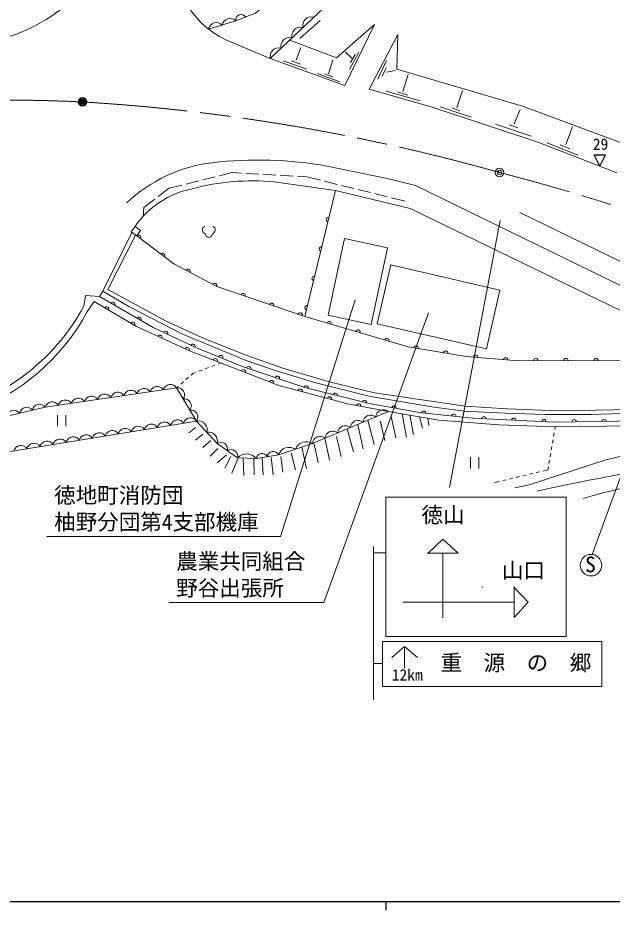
# Model space of a CAD drawing. Units: millimetres, scale not verified. Extents: x 40000 to 680000, y 20000 to 380000.
# Drawn here: x 225264 to 294291, y 204000 to 307592 of the extents above; entities that cross this region are included whole.
import ezdxf
from ezdxf.enums import TextEntityAlignment as Align

# ---------------------------------------------------------------- set-up
doc = ezdxf.new("R2010")
doc.units = ezdxf.units.MM
doc.header["$LTSCALE"] = 1000
doc.header["$PDMODE"] = 32
doc.header["$PDSIZE"] = 500
doc.linetypes.add('CHAIN', pattern=[18.5, 12, -1.5, 3.5, -1.5])
for name, color, linetype, lineweight in [('M-BGD', 7, 'Continuous', 13), ('M-BMK', 2, 'CHAIN', 13), ('M-BMK-SRVR', 3, 'Continuous', 13), ('M-STR-STRC', 7, 'Continuous', 13), ('M-TTL-BAND', 7, 'Continuous', 25)]:
    doc.layers.add(name, color=color, linetype=linetype, lineweight=lineweight)
doc.styles.add('ＭＳ ゴシック', font='')
doc.styles.get('ＭＳ ゴシック').set_extended_font_data('MS Gothic')

msp = doc.modelspace()

# ---------------------------------------------------------------- linework, layer by layer
at = {"layer": 'M-BGD'}
for p, q in [((258032, 305212), (260382, 307298)), ((266682, 306831), (262278, 302940)), ((263248, 299722), (266682, 306831)), ((266060, 299318), (269403, 305645)), ((269403, 305645), (269298, 301622)), ((249509, 305001), (254581, 302858)), ((256846, 305013), (262278, 302940)), ((257608, 302662), (258123, 304165)), ((264060, 302899), (263330, 303597)), ((264878, 303592), (263781, 301600)), ((254581, 302858), (263248, 299722)), ((256094, 302619), (258810, 301621)), ((257050, 302598), (258102, 302201)), ((261363, 301093), (261836, 302703)), ((264457, 303328), (263888, 302394)), ((268097, 302634), (267066, 300480)), ((268061, 301783), (267581, 300802)), ((268089, 301289), (269113, 301475)), ((283872, 297350), (269298, 301622)), ((260068, 301129), (262680, 300170)), ((260898, 301100), (261843, 300735)), ((269981, 299047), (270592, 301033)), ((266060, 299318), (273275, 297276)), ((268032, 299070), (272004, 297974)), ((269347, 298993), (270550, 298628)), ((276252, 297147), (276921, 299138)), ((296173, 292776), (283872, 297350)), ((273275, 297276), (285759, 293134)), ((274324, 297258), (277918, 296055)), ((275662, 297136), (276585, 296808)), ((282920, 295286), (283591, 296956)), ((280751, 295234), (284866, 293840)), ((282328, 295155), (283328, 294826)), ((288906, 292897), (289695, 294922)), ((285759, 293134), (294840, 289614)), ((286750, 293094), (290286, 291661)), ((288248, 292831), (289392, 292397)), ((261190, 290385), (268171, 288936)), ((246740, 288785), (248195, 289147)), ((248680, 289268), (250144, 289632)), ((250144, 289632), (251241, 289569)), ((251740, 289540), (253238, 289455)), ((253737, 289426), (255235, 289341)), ((255734, 289312), (257231, 289226)), ((257731, 289198), (258828, 289135)), ((258828, 289135), (260412, 288743)), ((242850, 287817), (244313, 288181)), ((244799, 288302), (246254, 288664)), ((255052, 288556), (262151, 287550)), ((260897, 288623), (262353, 288263)), ((262839, 288142), (264295, 287782)), ((268171, 288936), (271440, 288109)), ((271440, 288109), (302036, 273200)), ((241565, 286855), (242850, 287817)), ((262151, 287550), (258598, 272921)), ((262151, 287550), (270826, 285450)), ((264780, 287662), (266236, 287301)), ((266721, 287181), (268177, 286821)), ((239880, 285593), (241165, 286555)), ((268663, 286701), (270247, 286308)), ((239834, 284569), (239880, 285593)), ((270826, 285450), (301625, 270543)), ((302992, 275524), (283554, 284981)), ((238424, 282735), (238872, 283367)), ((238872, 283367), (239523, 282905)), ((239523, 282905), (239074, 282273)), ((238499, 282681), (235135, 275863)), ((235705, 276058), (238924, 282379)), ((239074, 282273), (238424, 282735)), ((261303, 273064), (263185, 281970)), ((263185, 281970), (268199, 280911)), ((268199, 280911), (266316, 272004)), ((267016, 272070), (268586, 278905)), ((268586, 278905), (281248, 275995)), ((235135, 275863), (234741, 275232)), ((238142, 274071), (235135, 275863)), ((235705, 276058), (242486, 272383)), ((281248, 275995), (279677, 269160)), ((233124, 275364), (232930, 274108)), ((234741, 275232), (233124, 275364)), ((255752, 247371), (264439, 274871)), ((291973, 245289), (302992, 275524)), ((244324, 270906), (238142, 274071)), ((260789, 239705), (272947, 273351)), ((266316, 272004), (261303, 273064)), ((242486, 272383), (246983, 270312)), ((279677, 269160), (267016, 272070)), ((251801, 267829), (244324, 270906)), ((246983, 270312), (251975, 268352)), ((251975, 268352), (256035, 266938)), ((248533, 267403), (248861, 267526)), ((255026, 266675), (251801, 267829)), ((245389, 266123), (245584, 266296)), ((245584, 266296), (245912, 266419)), ((246286, 266559), (246661, 266700)), ((247035, 266841), (247409, 266981)), ((247784, 267122), (248158, 267263)), ((259864, 265219), (255026, 266675)), ((256035, 266938), (261567, 265282)), ((244189, 265065), (244489, 265330)), ((244789, 265594), (245089, 265859)), ((266218, 263651), (259864, 265219)), ((261567, 265282), (266685, 264069)), ((243693, 264628), (243889, 264800)), ((273620, 262386), (266218, 263651)), ((266685, 264069), (277208, 262494)), ((277117, 261926), (273620, 262386)), ((277208, 262494), (282090, 262198)), ((282090, 262198), (288110, 261983)), ((288110, 261983), (319218, 262551)), ((229865, 261473), (229865, 260173)), ((230840, 260173), (230840, 261473)), ((274156, 260871), (268298, 261883)), ((269152, 258847), (268619, 261312)), ((270394, 258887), (269898, 261607)), ((271230, 259210), (270792, 261452)), ((272247, 259938), (271921, 261257)), ((272992, 260253), (272875, 261092)), ((281834, 261715), (277117, 261926)), ((286511, 261535), (281834, 261715)), ((291902, 261535), (286511, 261535)), ((298650, 261769), (291902, 261535)), ((246030, 260782), (203609, 253875)), ((245133, 259397), (245903, 260028)), ((265365, 257546), (264771, 260396)), ((266667, 258058), (265932, 260886)), ((267870, 258532), (267337, 260800)), ((281132, 260344), (274156, 260871)), ((287680, 260127), (281132, 260344)), ((287623, 259791), (287680, 260127)), ((325531, 260554), (287680, 260127)), ((245883, 258549), (246751, 259259)), ((262801, 256678), (262289, 259005)), ((264241, 257191), (263517, 259868)), ((287489, 259002), (287556, 259397)), ((246731, 257701), (247697, 258530)), ((260159, 255968), (259651, 258238)), ((261460, 256264), (260935, 258780)), ((287356, 258214), (287423, 258608)), ((247584, 256700), (248491, 257608)), ((257510, 255107), (257028, 257079)), ((258798, 255278), (258229, 257752)), ((287089, 256636), (287156, 257031)), ((287222, 257425), (287289, 257819)), ((298718, 257524), (293437, 256237)), ((248412, 255931), (249516, 256858)), ((249319, 255300), (249990, 256661)), ((250121, 254724), (250805, 256389)), ((251497, 254452), (251446, 256481)), ((252725, 254549), (252656, 256432)), ((253767, 254520), (253653, 256537)), ((254907, 254520), (254679, 256536)), ((256029, 254835), (255810, 256650)), ((277845, 256582), (277845, 255282)), ((278820, 255282), (278820, 256582)), ((293437, 256237), (284659, 253360)), ((286955, 255847), (287022, 256242)), ((285477, 254795), (285866, 254887)), ((286255, 254980), (286832, 255117)), ((286832, 255117), (286888, 255453)), ((281585, 253868), (281974, 253961)), ((282364, 254054), (282753, 254146)), ((283142, 254239), (283531, 254332)), ((283920, 254424), (284309, 254517)), ((284698, 254610), (285087, 254702)), ((280619, 253638), (281196, 253776)), ((284659, 253360), (283002, 253035)), ((228628, 247371), (255752, 247371)), ((242803, 239705), (260789, 239705))]:
    msp.add_line(p, q, dxfattribs=at)
at = {"layer": 'M-BGD', "lineweight": 25}
for p, q in [((292213, 291688), (293520, 291688)), ((292867, 290379), (292213, 291688)), ((292867, 290379), (293520, 291688))]:
    msp.add_line(p, q, dxfattribs=at)
at = {"layer": 'M-BGD'}
for points in [[(265169, 318542), (252875, 308132), (250580, 307238), (247407, 306277)], [(270604, 317105), (262162, 310072), (254581, 302858)], [(309918, 267791), (282944, 267818), (277353, 268291), (270608, 269415), (258598, 272921), (248370, 276397), (243400, 279029), (239074, 282273)], [(268298, 261883), (263585, 262790), (255558, 264920), (245308, 268909), (239056, 271749), (234141, 274648), (233293, 273422)], [(342364, 261102), (338762, 261247), (297496, 260803), (287571, 260660), (278125, 261114), (272149, 261720), (266075, 262805), (258581, 264684), (251560, 267050), (245840, 269358), (240974, 271640), (234741, 275232)], [(268298, 261883), (259476, 258164), (255541, 256863), (252967, 256419), (250778, 256508), (248412, 258164), (246030, 260782), (243693, 264628), (228444, 262395), (221048, 260649), (216381, 260250), (211798, 260691)]]:
    msp.add_lwpolyline(points, dxfattribs=at)
msp.add_circle((291827, 244047), 1250, dxfattribs=at)
for centre, radius, start, end in [((218028, 324395), 19982, 275.85234, 335.07914), ((253607, 314126), 10003, 164.95426, 245.81266), ((251201, 307341), 629, 33.11418, 189.44502), ((259355, 306696), 1010, 73.92294, 193.23124), ((248327, 306099), 937, 44.66154, 169.05218), ((249914, 306579), 937, 44.66154, 169.05218), ((258092, 305494), 1010, 73.92294, 193.23124), ((256828, 304292), 1010, 73.92294, 193.23124), ((255564, 303089), 1010, 73.92294, 193.23124), ((249983, 273376), 17534, 97.04298, 133.45807), ((253144, 243967), 47110, 80.16598, 96.47211), ((252538, 261327), 27345, 84.72694, 104.85924), ((247614, 277356), 10609, 101.34923, 145.48488), ((261325, 284149), 250, 76.34773, 256.34773), ((247144, 282972), 449, 113.44836, 257.2818), ((247746, 282972), 449, 282.7182, 66.55164), ((239289, 282112), 250, 323.13654, 143.13654), ((247445, 282510), 401, 176.52859, 3.47141), ((260499, 280748), 250, 76.34773, 256.34773), ((242089, 280013), 250, 323.13654, 143.13654), ((245045, 278158), 250, 332.08706, 152.08706), ((248138, 276520), 250, 332.08706, 152.08706), ((259673, 277347), 250, 76.34773, 256.34773), ((251435, 275355), 250, 341.23014, 161.23014), ((236305, 274331), 250, 330.0484, 150.0484), ((211005, 286034), 24959, 282.0053, 331.45541), ((235585, 273796), 250, 329.4692, 149.4692), ((254749, 274229), 250, 341.23014, 161.23014), ((258847, 273946), 250, 76.34773, 256.34773), ((211412, 285294), 24894, 289.70331, 331.51729), ((239337, 272583), 250, 330.0484, 150.0484), ((258063, 273103), 250, 341.23014, 161.23014), ((238600, 272018), 250, 329.4692, 149.4692), ((261415, 272098), 250, 343.72896, 163.72896), ((241760, 270521), 250, 335.56966, 155.56966), ((242433, 270956), 250, 334.86881, 154.86881), ((264775, 271118), 250, 343.72896, 163.72896), ((268135, 270137), 250, 343.72896, 163.72896), ((245601, 269470), 250, 334.86881, 154.86881), ((271519, 269263), 250, 350.53768, 170.53768), ((244947, 269073), 250, 335.56966, 155.56966), ((248841, 268147), 250, 338.02847, 158.02847), ((274971, 268688), 250, 350.53768, 170.53768), ((278434, 268199), 250, 355.1611, 175.1611), ((248200, 267784), 250, 338.73753, 158.73753), ((281922, 267904), 250, 355.1611, 175.1611), ((285418, 267815), 250, 359.94421, 179.94421), ((288918, 267812), 250, 359.94421, 179.94421), ((292418, 267808), 250, 359.94421, 179.94421), ((251462, 266514), 250, 338.73753, 158.73753), ((252099, 266869), 250, 341.37214, 161.37214), ((254724, 265245), 250, 338.73753, 158.73753), ((255415, 265751), 250, 341.37214, 161.37214), ((238406, 263506), 844, 32.37907, 164.2855), ((239931, 263730), 844, 32.37907, 164.2855), ((241456, 263953), 844, 32.37907, 164.2855), ((242981, 264176), 844, 32.37907, 164.2855), ((243816, 263825), 812, 323.90807, 98.66539), ((258076, 264252), 250, 345.1387, 165.1387), ((258736, 264645), 250, 345.92828, 165.92828), ((230781, 262390), 844, 32.37907, 164.2855), ((232306, 262613), 844, 32.37907, 164.2855), ((233831, 262836), 844, 32.37907, 164.2855), ((235356, 263060), 844, 32.37907, 164.2855), ((236881, 263283), 844, 32.37907, 164.2855), ((244595, 262543), 812, 323.90807, 98.66539), ((261458, 263355), 250, 345.1387, 165.1387), ((262130, 263794), 250, 345.92828, 165.92828), ((265525, 262943), 250, 345.92828, 165.92828), ((226300, 261552), 827, 36.58887, 169.9688), ((227779, 261902), 827, 36.58887, 169.9688), ((229256, 262166), 844, 32.37907, 164.2855), ((264861, 262545), 250, 349.10558, 169.10558), ((267713, 261217), 887, 48.70653, 177.00338), ((268963, 262289), 250, 349.87533, 169.87533), ((224821, 261203), 827, 36.58887, 169.9688), ((245327, 260324), 839, 33.08249, 165.41426), ((245374, 261261), 812, 323.90807, 98.66539), ((266243, 260597), 887, 48.70653, 177.00338), ((272411, 261694), 250, 354.20517, 174.20517), ((275893, 261340), 250, 354.20517, 174.20517), ((279380, 261054), 250, 357.25096, 177.25096), ((282876, 260886), 250, 357.25096, 177.25096), ((239267, 259338), 839, 33.08249, 165.41426), ((240782, 259584), 839, 33.08249, 165.41426), ((242297, 259831), 839, 33.08249, 165.41426), ((243812, 260078), 839, 33.08249, 165.41426), ((246232, 259769), 1033, 343.3467, 101.23289), ((263302, 259358), 887, 48.70653, 177.00338), ((264772, 259977), 887, 48.70653, 177.00338), ((286372, 260718), 250, 357.25096, 177.25096), ((289871, 260694), 250, 0.82537, 180.82537), ((293370, 260744), 250, 0.82537, 180.82537), ((233207, 258351), 839, 33.08249, 165.41426), ((234722, 258598), 839, 33.08249, 165.41426), ((236237, 258844), 839, 33.08249, 165.41426), ((237752, 259091), 839, 33.08249, 165.41426), ((247422, 258460), 1033, 343.3467, 101.23289), ((260361, 258118), 887, 48.70653, 177.00338), ((261831, 258738), 887, 48.70653, 177.00338), ((225632, 257117), 839, 33.08249, 165.41426), ((227147, 257364), 839, 33.08249, 165.41426), ((228662, 257611), 839, 33.08249, 165.41426), ((230177, 257858), 839, 33.08249, 165.41426), ((231692, 258104), 839, 33.08249, 165.41426), ((248848, 257528), 772, 345.61593, 124.40003), ((258751, 257057), 1323, 56.78126, 159.82997), ((250031, 256700), 772, 345.61593, 124.40003), ((251834, 255514), 1450, 38.61132, 136.74562), ((253641, 256356), 676, 24.89251, 174.6723), ((254928, 256578), 676, 24.89251, 174.6723), ((256783, 256407), 1323, 56.78126, 159.82997)]:
    msp.add_arc(centre, radius, start, end, dxfattribs=at)
for points, knots in [([(285584, 252638), (287974, 253172), (288594, 253316), (290534, 253703), (292079, 254012), (292949, 254163), (294498, 254452), (296123, 254756), (297028, 254951), (298659, 255222), (302262, 255819), (304294, 256065), (307913, 256553), (310577, 256912), (312073, 257079), (314747, 257352), (319184, 257804), (321670, 258149), (326129, 258261), (329228, 258339), (330966, 258202), (334062, 258044), (335766, 257957), (336714, 257790), (338420, 257729), (340422, 257657), (341550, 257775), (343548, 257633), (344425, 257571), (344723, 257554), (345790, 257436)], [0, 0, 0, 0, 1, 1, 1, 2, 2, 2, 3, 3, 3, 4, 4, 4, 5, 5, 5, 6, 6, 6, 7, 7, 7, 8, 8, 8, 9, 9, 9, 10, 10, 10, 10]), ([(346136, 256986), (344017, 257182), (343439, 257220), (341707, 257318), (338963, 257474), (337421, 257480), (334673, 257462), (331775, 257444), (330153, 257328), (327261, 257137), (324041, 256924), (322240, 256765), (319030, 256434), (316643, 256188), (315303, 256062), (312926, 255734), (308139, 255075), (305461, 254676), (300694, 253885), (298353, 253497), (297021, 253370), (294715, 252814), (293237, 252457), (292726, 252324), (290961, 251785)], [0, 0, 0, 0, 1, 1, 1, 2, 2, 2, 3, 3, 3, 4, 4, 4, 5, 5, 5, 6, 6, 6, 7, 7, 7, 8, 8, 8, 8])]:
    msp.add_open_spline(points, degree=3, knots=knots, dxfattribs=at)
at = {"layer": 'M-BMK'}
for centre, radius, start, end in [((223129, 90168), 207885, 87.34021, 101.38641), ((218971, 69009), 229237, 74.24597, 86.54742), ((223439, 64643), 232290, 68.95883, 75.5991)]:
    msp.add_arc(centre, radius, start, end, dxfattribs=at)
at = {"layer": 'M-BMK-SRVR'}
for centre, radius in [((232776, 297829), 500), ((232776, 297829), 400), ((232776, 297829), 300), ((232776, 297829), 200), ((232776, 297829), 100), ((232776, 297829), 20), ((281211, 289634), 500)]:
    msp.add_circle(centre, radius, dxfattribs=at)
for p in [(232776, 297829), (281211, 289634)]:
    msp.add_point(p, dxfattribs=at)
at = {"layer": 'M-STR-STRC'}
for p, q in [((275388, 253062), (281290, 284067)), ((267992, 251954), (288936, 251954)), ((267992, 235785), (267992, 251954)), ((288936, 251954), (288936, 235785)), ((272932, 245446), (274615, 247085)), ((274615, 247085), (276415, 245446)), ((266574, 246225), (266574, 228431)), ((267992, 245486), (266574, 245486)), ((274615, 245446), (272815, 245446)), ((272815, 245446), (272932, 245446)), ((276415, 245446), (274615, 245446)), ((274615, 245446), (274615, 237946)), ((279185, 241562), (279185, 241445)), ((282905, 239762), (282905, 241562)), ((282905, 241445), (284544, 239762)), ((282905, 239762), (269990, 239762)), ((282905, 237962), (282905, 239762)), ((284544, 239762), (282905, 237962)), ((267600, 235176), (267600, 229955)), ((293100, 235176), (267600, 235176)), ((288936, 235785), (267992, 235785)), ((293100, 229955), (293100, 235176)), ((268686, 233316), (270186, 234600)), ((270186, 234600), (271686, 233316)), ((270186, 234600), (270186, 232100)), ((266574, 232637), (267600, 232637)), ((267600, 229955), (293100, 229955))]:
    msp.add_line(p, q, dxfattribs=at)
at = {"layer": 'M-TTL-BAND'}
for p, q in [((40000, 205000), (579000, 205000)), ((268000, 205000), (268000, 204000))]:
    msp.add_line(p, q, dxfattribs=at)

# ---------------------------------------------------------------- texts
at = {"layer": 'M-BGD', "style": 'ＭＳ ゴシック'}
for s, height, p in [('29', 1320, (292045, 291868)), ('徳地町消防団', 1833, (229484, 250704)), ('柚野分団第4支部機庫', 1833, (229484, 247602)), ('農業共同組合', 1833, (243659, 243038)), ('S', 1833, (291149, 242674)), ('野谷出張所', 1833, (243659, 239937))]:
    msp.add_text(s, height=height, dxfattribs=at).set_placement(p, align=Align.BOTTOM_LEFT)
at = {"layer": 'M-STR-STRC', "style": 'ＭＳ ゴシック'}
for s, height, p in [('徳山', 1833, (272150, 248420)), ('山口', 1833, (281482, 241993)), ('重\u3000源\u3000の\u3000郷', 1833, (274360, 231262)), ('12km', 1320, (268696, 230254))]:
    msp.add_text(s, height=height, dxfattribs=at).set_placement(p, align=Align.BOTTOM_LEFT)

doc.saveas('drawing.dxf')
